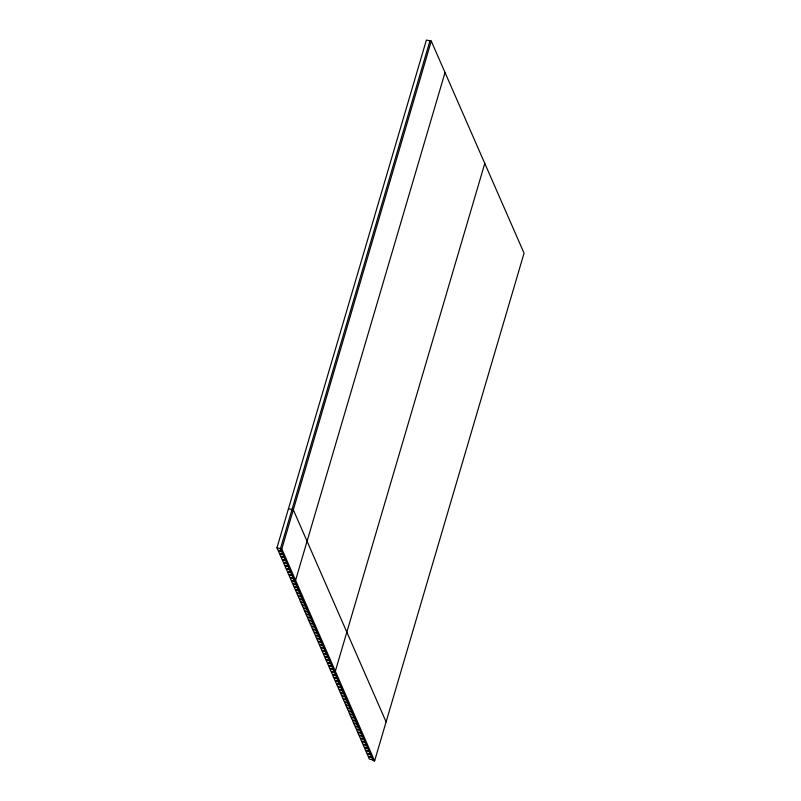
<?xml version="1.0" encoding="UTF-8"?>
<svg xmlns="http://www.w3.org/2000/svg" width="801" height="801" viewBox="0 0 801 801"><rect width="100%" height="100%" fill="white"/><g stroke="black" fill="none" stroke-linecap="round" stroke-linejoin="round"><path stroke-width="1.2" d="M281.501 550.848L277.937 550.097L276.946 547.824L426.392 40.05L431.268 41.081L524.054 253.176L374.608 760.95L373.286 760.67L280.5 548.575L429.947 40.801M374.608 760.95L281.822 548.855L431.268 41.081M445.026 72.511L295.579 580.294L294.257 580.014M484.785 163.414L335.339 671.188L334.017 670.908M288.44 508.765L293.316 509.796L386.102 721.891M276.946 547.824L281.822 548.855M281.832 551.609L278.267 550.858L279.269 553.131L282.823 553.881M283.154 554.642L279.599 553.892L280.59 556.164L284.145 556.915M284.485 557.666L280.921 556.915L281.922 559.188L285.476 559.939M285.807 560.7L282.252 559.949L283.244 562.222L286.798 562.973M287.128 563.724L283.574 562.983L284.565 565.246L288.13 565.997M288.46 566.758L284.896 566.007L285.897 568.279L289.451 569.03M289.782 569.791L286.227 569.04L287.219 571.313L290.773 572.064M291.103 572.815L287.549 572.064L288.54 574.337L292.105 575.088M292.435 575.849L288.881 575.098L289.872 577.371L293.426 578.122M293.757 578.883L290.202 578.132L291.194 580.405L294.748 581.146M295.088 581.906L291.524 581.156L292.525 583.428L296.08 584.179M296.41 584.94L292.856 584.189L293.847 586.462L297.401 587.213M297.732 587.964L294.177 587.213L295.168 589.486L298.733 590.237M299.063 590.998L295.499 590.247L296.5 592.52L300.055 593.271M300.385 594.032L296.831 593.281L297.822 595.554L301.376 596.304M301.707 597.055L298.152 596.304L299.143 598.577L302.708 599.328M303.038 600.089L299.484 599.338L300.475 601.611L304.03 602.362M304.36 603.113L300.806 602.362L301.797 604.635L305.351 605.386M305.692 606.147L302.127 605.396L303.128 607.669L306.683 608.42M307.013 609.181L303.459 608.43L304.45 610.702L308.005 611.453M308.335 612.204L304.78 611.453L305.772 613.726L309.336 614.477M309.667 615.238L306.102 614.487L307.103 616.76L310.658 617.511M310.988 618.262L307.434 617.521L308.425 619.784L311.979 620.535M312.31 621.296L308.755 620.545L309.747 622.818L313.311 623.568M313.642 624.329L310.087 623.578L311.078 625.851L314.633 626.602M314.963 627.353L311.409 626.602L312.4 628.875L315.954 629.626M316.295 630.387L312.73 629.636L313.732 631.909L317.286 632.66M317.617 633.421L314.062 632.67L315.053 634.943L318.608 635.684M318.938 636.445L315.384 635.694L316.375 637.966L319.939 638.717M320.27 639.478L316.705 638.727L317.707 641L321.261 641.751M321.591 642.502L318.037 641.751L319.028 644.024L322.583 644.775M322.913 645.536L319.359 644.785L320.35 647.058L323.914 647.809M324.245 648.57L320.69 647.819L321.682 650.092L325.236 650.843M325.566 651.593L322.012 650.843L323.003 653.115L326.568 653.866M326.898 654.627L323.334 653.876L324.335 656.149L327.889 656.9M328.22 657.651L324.665 656.9L325.657 659.173L329.211 659.924M329.541 660.685L325.987 659.934L326.978 662.207L330.543 662.958M330.873 663.719L327.309 662.968L328.31 665.241L331.864 665.991M332.195 666.742L328.64 665.991L329.632 668.264L333.186 669.015M333.526 669.776L329.962 669.025L330.963 671.298L334.518 672.049M334.848 672.8L331.294 672.059L332.285 674.322L335.839 675.073M336.17 675.834L332.615 675.083L333.606 677.356L337.171 678.107M337.501 678.868L333.937 678.117L334.938 680.389L338.493 681.14M338.823 681.891L335.269 681.14L336.26 683.413L339.814 684.164M340.145 684.925L336.59 684.174L337.581 686.447L341.146 687.198M341.476 687.959L337.922 687.208L338.913 689.481L342.468 690.222M342.798 690.983L339.244 690.232L340.235 692.505L343.789 693.255M344.13 694.016L340.565 693.265L341.566 695.538L345.121 696.289M345.451 697.04L341.897 696.289L342.888 698.562L346.443 699.313M346.773 700.074L343.218 699.323L344.21 701.596L347.774 702.347M348.105 703.108L344.54 702.357L345.541 704.63L349.096 705.381M349.426 706.132L345.872 705.381L346.863 707.653L350.417 708.404M350.748 709.165L347.193 708.414L348.185 710.687L351.749 711.438M352.08 712.189L348.525 711.438L349.516 713.711L353.071 714.462M353.401 715.223L349.847 714.472L350.838 716.745L354.392 717.496M354.733 718.257L351.168 717.506L352.17 719.779L355.724 720.53M356.055 721.28L352.5 720.53L353.491 722.802L357.046 723.553M357.376 724.314L353.822 723.563L354.813 725.836L358.377 726.587M358.708 727.338L355.143 726.597L356.145 728.86L359.699 729.611M360.029 730.372L356.475 729.621L357.466 731.894L361.021 732.645M361.351 733.406L357.797 732.655L358.788 734.928L362.352 735.678M362.683 736.429L359.128 735.678L360.12 737.951L363.674 738.702M364.004 739.463L360.45 738.712L361.441 740.985L364.996 741.736M365.336 742.497L361.772 741.746L362.773 744.019L366.327 744.76M366.658 745.521L363.103 744.77L364.095 747.043L367.649 747.794M367.979 748.555L364.425 747.804L365.416 750.076L368.981 750.827M369.311 751.578L365.747 750.827L366.748 753.1L370.302 753.851M370.633 754.612L367.078 753.861L368.07 756.134L371.624 756.885M371.954 757.646L368.4 756.895L369.391 759.168L372.956 759.919"/></g></svg>
